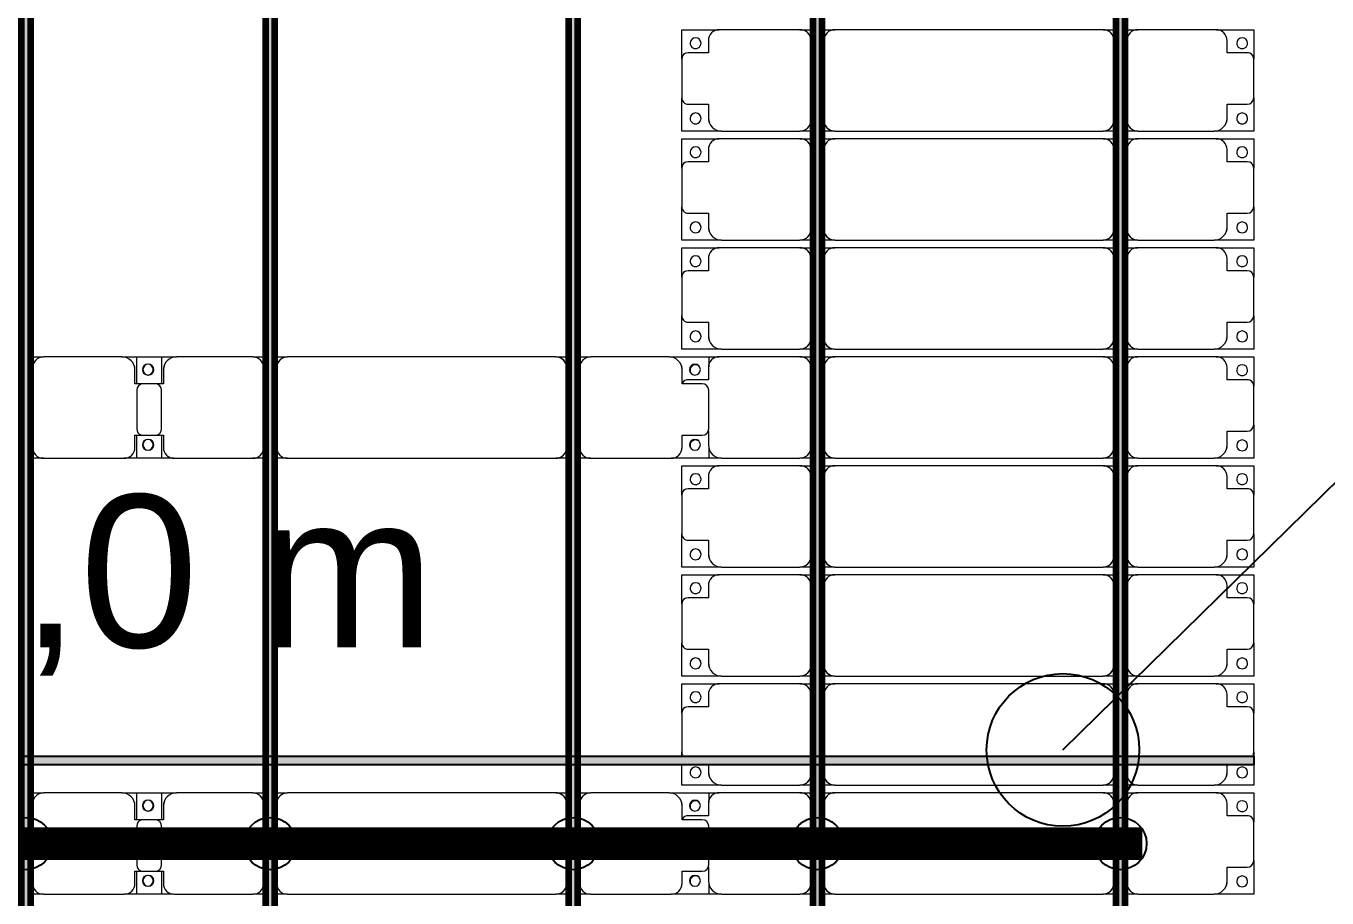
# Model space of a CAD drawing. Header units: millimetres. Extents: x 312848 to 517332, y -142134 to -35114.
# Drawn here: x 394305 to 400272, y -89578 to -85578 of the extents above; entities that cross this region are included whole.
import ezdxf

# ---------------------------------------------------------------- set-up
doc = ezdxf.new("R2010")
doc.units = ezdxf.units.MM
for name, color, linetype, lineweight in [('A-ANNO-DIMS', 211, 'Continuous', 9), ('A-ANNO-DIMS-500', 211, 'Continuous', 9), ('A-GENM', 13, 'Continuous', 9), ('S-BEAM', 12, 'Continuous', 9)]:
    doc.layers.add(name, color=color, linetype=linetype, lineweight=lineweight)
for name, color, linetype in [('GC-BICH NEO', 6, 'Continuous'), ('GC-DAY NEO', 5, 'Continuous'), ('GC-GHI CHU', 2, 'Continuous'), ('GC-HOP 40x60 GIA CUONG', 1, 'Continuous')]:
    doc.layers.add(name, color=color, linetype=linetype)
doc.styles.add('GC_VN', font='arial.ttf')
doc.styles.add('Trebuchet MS', font='trebuc.ttf', dxfattribs={"width": 0.8, "height": 1500})
doc.dimstyles.new('Arc_Length_-_3mm_Trebuchet_MS_3', dxfattribs={"dimscale": 304.8, "dimtxt": 1546.42636, "dimasz": 1.64042, "dimexe": 2.46063, "dimexo": 2.46063, "dimgap": 0.492126, "dimtad": 1, "dimdec": 0, "dimrnd": 10, "dimzin": 0, "dimdsep": 46, "dimtxsty": 'Trebuchet MS', "dimblk1": 'OBLIQUE', "dimblk2": 'OBLIQUE', "dimsah": 1, "dimcen": 0.09, "dimdle": 1.64042, "dimazin": 0, "dimtfac": 1, "dimtdec": 4, "dimtix": 1, "dimtmove": 0, "dimatfit": 3, "dimfxl": 1, "dimtvp": 1, "dimtfill": 1, "dimtolj": 1, "dimtzin": 0, "dimarcsym": 2})

# ---------------------------------------------------------------- blocks, each defined once
blk = doc.blocks.new('Dai phao do pin - DẢI PHAO ĐỠ PIN-V7-KHUNG KẾT CẤU BÈ PIN 3')
at = {"layer": 'A-GENM', "color": 7}
for p, q in [((65970, 241.6), (66029.7, 241.6)), ((66389.7, 241.6), (66029.7, 241.6)), ((66389.7, 241.6), (66572.2, 241.6)), ((66457.8, 241.6), (66640.3, 241.6)), ((66457.8, 118.2), (66457.8, 241.6)), ((66572.2, 241.6), (66572.2, 118.2)), ((66990.3, 241.6), (66640.3, 241.6)), ((66990.3, 241.6), (67050, 241.6)), ((67090, 241.6), (67149.7, 241.6)), ((68380.3, 241.6), (67149.7, 241.6)), ((68380.3, 241.6), (68440, 241.6)), ((68480, 241.6), (68539.7, 241.6)), ((68899.7, 241.6), (68539.7, 241.6)), ((68899.7, 241.6), (69082.2, 241.6)), ((69082.2, 241.6), (69082.2, 199.6)), ((65979.7, 191.6), (65979.7, -173.4)), ((66449.7, 118.2), (66449.7, 181.6)), ((66580.3, 181.6), (66580.3, 118.2)), ((67040.3, -173.4), (67040.3, 191.6)), ((67099.7, 191.6), (67099.7, -173.4)), ((68430.3, -173.4), (68430.3, 191.6)), ((68489.7, 191.6), (68489.7, -173.4)), ((68959.7, 118.2), (68959.7, 181.6)), ((66542.2, 118.2), (66449.7, 118.2)), ((66457.8, 88.2), (66457.8, -88.2)), ((66580.3, 118.2), (66487.8, 118.2)), ((66572.2, -88.2), (66572.2, 88.2)), ((69052.2, 118.2), (68959.7, 118.2)), ((69082.2, -88.2), (69082.2, 88.2)), ((66449.7, -173.4), (66449.7, -118.2)), ((66449.7, -118.2), (66542.2, -118.2)), ((66457.8, -223.4), (66457.8, -118.2)), ((66487.8, -118.2), (66580.3, -118.2)), ((66572.2, -118.2), (66572.2, -223.4)), ((66580.3, -118.2), (66580.3, -173.4)), ((68959.7, -173.4), (68959.7, -118.2)), ((68959.7, -118.2), (69052.2, -118.2)), ((69082.2, -169.7), (69082.2, -223.4)), ((66029.7, -223.4), (65970, -223.4)), ((66029.7, -223.4), (66399.7, -223.4)), ((66572.2, -223.4), (66399.7, -223.4)), ((66626.5, -223.4), (66457.8, -223.4)), ((66630.3, -223.4), (66990.3, -223.4)), ((67050, -223.4), (66990.3, -223.4)), ((67149.7, -223.4), (67090, -223.4)), ((67149.7, -223.4), (68380.3, -223.4)), ((68440, -223.4), (68380.3, -223.4)), ((68539.7, -223.4), (68480, -223.4)), ((68539.7, -223.4), (68909.7, -223.4)), ((69082.2, -223.4), (68909.7, -223.4))]:
    blk.add_line(p, q, dxfattribs=at)
for centre, radius, start, end in [((66029.7, 191.6), 50, 90, 180), ((66389.7, 181.6), 60, 0, 90), ((66640.3, 181.6), 60, 90, 180), ((66990.3, 191.6), 50, 0, 90), ((67149.7, 191.6), 50, 90, 180), ((67149.7, 191.6), 50, 105, 180), ((68380.3, 191.6), 50, 0, 90), ((68380.3, 191.6), 50, 15, 90), ((68539.7, 191.6), 50, 90, 180), ((68899.7, 181.6), 60, 360, 90), ((66029.7, 191.6), 50, 135, 180), ((66389.7, 181.6), 60, 0, 30), ((66508.6, 183.2), 25, 0, 180), ((66508.6, 183.2), 25, 180, 0), ((66511.4, 183.2), 25, 0, 180), ((66511.4, 183.2), 25, 180, 360), ((66640.3, 181.6), 60, 150, 180), ((66990.3, 191.6), 50, 0, 45), ((68539.7, 191.6), 50, 135, 180), ((68899.7, 181.6), 60, 360, 30), ((69018.6, 183.2), 25, 0, 180), ((69018.6, 183.2), 25, 180, 0), ((66487.8, 88.2), 30, 90, 180), ((66542.2, 88.2), 30, 0, 90), ((69052.2, 88.2), 30, 0, 90), ((66487.8, -88.2), 30, 180, 270), ((66542.2, -88.2), 30, 270, 0), ((69052.2, -88.2), 30, 270, 0), ((69052.2, -88.2), 30, 300, 330), ((66029.7, -173.4), 50, 180, 270), ((66029.7, -173.4), 50, 180, 225), ((66399.7, -173.4), 50, 270, 0), ((66399.7, -173.4), 50, 315, 0), ((66508.6, -161.8), 25, 0, 180), ((66508.6, -161.8), 25, 180, 360), ((66511.4, -161.8), 25, 0, 180), ((66511.4, -161.8), 25, 180, 0), ((66630.3, -173.4), 50, 180, 270), ((66630.3, -173.4), 50, 180, 225), ((66990.3, -173.4), 50, 270, 0), ((66990.3, -173.4), 50, 315, 0), ((67149.7, -173.4), 50, 180, 270), ((67149.7, -173.4), 50, 180, 270), ((68380.3, -173.4), 50, 270, 0), ((68380.3, -173.4), 50, 285, 0), ((68539.7, -173.4), 50, 180, 270), ((68539.7, -173.4), 50, 180, 225), ((68909.7, -173.4), 50, 270, 0), ((68909.7, -173.4), 50, 315, 0), ((69018.6, -161.8), 25, 0, 180), ((69018.6, -161.8), 25, 180, 0)]:
    blk.add_arc(centre, radius, start, end, dxfattribs=at)
blk = doc.blocks.new('Dai phao do pin - DẢI PHAO ĐỠ PIN-67477-KHUNG KẾT CẤU BÈ PIN 3')
at = {"layer": 'A-GENM', "color": 7}
for p, q in [((65970, 241.6), (66029.7, 241.6)), ((66389.7, 241.6), (66029.7, 241.6)), ((66389.7, 241.6), (66572.2, 241.6)), ((66457.8, 241.6), (66640.3, 241.6)), ((66457.8, 118.2), (66457.8, 241.6)), ((66572.2, 241.6), (66572.2, 118.2)), ((66990.3, 241.6), (66640.3, 241.6)), ((66990.3, 241.6), (67050, 241.6)), ((67090, 241.6), (67149.7, 241.6)), ((68380.3, 241.6), (67149.7, 241.6)), ((68380.3, 241.6), (68440, 241.6)), ((68480, 241.6), (68539.7, 241.6)), ((68899.7, 241.6), (68539.7, 241.6)), ((68899.7, 241.6), (69082.2, 241.6)), ((69082.2, 241.6), (69082.2, 196.5)), ((65979.7, 191.6), (65979.7, -173.4)), ((66449.7, 118.2), (66449.7, 181.6)), ((66580.3, 181.6), (66580.3, 118.2)), ((67040.3, -173.4), (67040.3, 191.6)), ((67099.7, 191.6), (67099.7, -173.4)), ((68430.3, -173.4), (68430.3, 191.6)), ((68489.7, 191.6), (68489.7, -173.4)), ((68959.7, 118.2), (68959.7, 181.6)), ((66542.2, 118.2), (66449.7, 118.2)), ((66457.8, 88.2), (66457.8, -88.2)), ((66580.3, 118.2), (66487.8, 118.2)), ((66572.2, -88.2), (66572.2, 88.2)), ((69052.2, 118.2), (68959.7, 118.2)), ((69082.2, -88.2), (69082.2, 88.2)), ((66449.7, -173.4), (66449.7, -118.2)), ((66449.7, -118.2), (66542.2, -118.2)), ((66457.8, -223.4), (66457.8, -118.2)), ((66487.8, -118.2), (66580.3, -118.2)), ((66572.2, -118.2), (66572.2, -223.4)), ((66580.3, -118.2), (66580.3, -173.4)), ((68959.7, -173.4), (68959.7, -118.2)), ((68959.7, -118.2), (69052.2, -118.2)), ((69082.2, -169.7), (69082.2, -223.4)), ((66029.7, -223.4), (65970, -223.4)), ((66029.7, -223.4), (66399.7, -223.4)), ((66572.2, -223.4), (66399.7, -223.4)), ((66626.5, -223.4), (66457.8, -223.4)), ((66630.3, -223.4), (66990.3, -223.4)), ((67050, -223.4), (66990.3, -223.4)), ((67149.7, -223.4), (67090, -223.4)), ((67149.7, -223.4), (68380.3, -223.4)), ((68440, -223.4), (68380.3, -223.4)), ((68539.7, -223.4), (68480, -223.4)), ((68539.7, -223.4), (68909.7, -223.4)), ((69082.2, -223.4), (68909.7, -223.4))]:
    blk.add_line(p, q, dxfattribs=at)
for centre, radius, start, end in [((66029.7, 191.6), 50, 90, 180), ((66389.7, 181.6), 60, 0, 90), ((66640.3, 181.6), 60, 90, 180), ((66990.3, 191.6), 50, 0, 90), ((67149.7, 191.6), 50, 90, 180), ((67149.7, 191.6), 50, 105, 180), ((68380.3, 191.6), 50, 0, 90), ((68380.3, 191.6), 50, 15, 90), ((68539.7, 191.6), 50, 90, 180), ((68899.7, 181.6), 60, 360, 90), ((66029.7, 191.6), 50, 135, 180), ((66389.7, 181.6), 60, 0, 30), ((66508.6, 183.2), 25, 0, 180), ((66508.6, 183.2), 25, 180, 0), ((66511.4, 183.2), 25, 0, 180), ((66511.4, 183.2), 25, 180, 360), ((66640.3, 181.6), 60, 150, 180), ((66990.3, 191.6), 50, 0, 45), ((68539.7, 191.6), 50, 135, 180), ((68899.7, 181.6), 60, 360, 30), ((69018.6, 183.2), 25, 0, 180), ((69018.6, 183.2), 25, 180, 0), ((66487.8, 88.2), 30, 90, 180), ((66542.2, 88.2), 30, 0, 90), ((69052.2, 88.2), 30, 0, 90), ((66487.8, -88.2), 30, 180, 270), ((66542.2, -88.2), 30, 270, 0), ((69052.2, -88.2), 30, 270, 0), ((69052.2, -88.2), 30, 300, 330), ((66029.7, -173.4), 50, 180, 270), ((66029.7, -173.4), 50, 180, 225), ((66399.7, -173.4), 50, 270, 0), ((66399.7, -173.4), 50, 315, 0), ((66508.6, -161.8), 25, 0, 180), ((66508.6, -161.8), 25, 180, 360), ((66511.4, -161.8), 25, 0, 180), ((66511.4, -161.8), 25, 180, 0), ((66630.3, -173.4), 50, 180, 270), ((66630.3, -173.4), 50, 180, 225), ((66990.3, -173.4), 50, 270, 0), ((66990.3, -173.4), 50, 315, 0), ((67149.7, -173.4), 50, 180, 270), ((67149.7, -173.4), 50, 180, 270), ((68380.3, -173.4), 50, 270, 0), ((68380.3, -173.4), 50, 285, 0), ((68539.7, -173.4), 50, 180, 270), ((68539.7, -173.4), 50, 180, 225), ((68909.7, -173.4), 50, 270, 0), ((68909.7, -173.4), 50, 315, 0), ((69018.6, -161.8), 25, 0, 180), ((69018.6, -161.8), 25, 180, 0)]:
    blk.add_arc(centre, radius, start, end, dxfattribs=at)
blk = doc.blocks.new('Dầm C52 - Hộp 40x60-69555-KHUNG KẾT CẤU BÈ PIN 3')
at = {"layer": 'S-BEAM', "lineweight": 25}
blk.add_hatch(color=4, dxfattribs=at).paths.add_polyline_path([(37512.3, -20), (37702.2, -20), (37702.2, 20), (-37702.2, 20), (-37702.2, -20), (37035.7, -20)])
at = {"layer": 'S-BEAM', "color": 4, "lineweight": 25}
for p, q in [((-37702.2, 20), (37702.2, 20)), ((37702.2, 20), (37702.2, -20)), ((37702.2, -20), (-37702.2, -20))]:
    blk.add_line(p, q, dxfattribs=at)
blk = doc.blocks.new('Dải phao đi lại kèm đỡ invester - DẢI PHAO ĐI LẠI-V20-KHUNG KẾT CẤU BÈ PIN 3')
at = {"layer": 'A-GENM', "color": 7}
for p, q in [((44118.2, 1189.7), (44118.2, 1282.2)), ((44169.7, 1312.2), (44176.8, 1312.2)), ((44223.4, 1312.2), (44223.4, 1139.7)), ((44258.4, 1312.2), (44351.2, 1312.2)), ((44258.4, 1129.7), (44258.4, 1312.2)), ((44391.2, 1312.2), (44411.8, 1312.2)), ((44588.2, 1312.2), (44411.8, 1312.2)), ((44588.2, 1312.2), (44723.4, 1312.2)), ((44618.2, 1189.7), (44618.2, 1282.2)), ((44723.4, 1312.2), (44723.4, 1139.7)), ((44758.4, 1312.2), (44911.8, 1312.2)), ((44758.4, 1129.7), (44758.4, 1312.2)), ((44881.8, 1282.2), (44881.8, 1189.7)), ((45088.2, 1312.2), (44911.8, 1312.2)), ((45088.2, 1312.2), (45223.4, 1312.2)), ((45118.2, 1189.7), (45118.2, 1282.2)), ((45223.4, 1312.2), (45223.4, 1139.7)), ((45258.4, 1312.2), (45411.8, 1312.2)), ((45258.4, 1129.7), (45258.4, 1312.2)), ((45381.8, 1282.2), (45381.8, 1189.7)), ((45588.2, 1312.2), (45411.8, 1312.2)), ((45588.2, 1312.2), (45723.4, 1312.2)), ((45618.2, 1189.7), (45618.2, 1282.2)), ((45723.4, 1312.2), (45723.4, 1139.7)), ((45794.6, 1312.2), (45803.5, 1312.2)), ((46118.2, 1189.7), (46118.2, 1282.2)), ((46169.7, 1312.2), (46176.8, 1312.2)), ((46223.4, 1312.2), (46223.4, 1139.7)), ((46258.4, 1312.2), (46411.8, 1312.2)), ((46258.4, 1129.7), (46258.4, 1312.2)), ((46381.8, 1282.2), (46381.8, 1189.7)), ((46588.2, 1312.2), (46411.8, 1312.2)), ((46588.2, 1312.2), (46723.4, 1312.2)), ((46618.2, 1189.7), (46618.2, 1282.2)), ((46723.4, 1312.2), (46723.4, 1139.7)), ((46758.4, 1312.2), (46911.8, 1312.2)), ((46758.4, 1129.7), (46758.4, 1312.2)), ((46881.8, 1282.2), (46881.8, 1189.7)), ((47088.2, 1312.2), (46911.8, 1312.2)), ((47088.2, 1312.2), (47223.4, 1312.2)), ((47118.2, 1189.7), (47118.2, 1282.2)), ((47223.4, 1312.2), (47223.4, 1139.7)), ((47258.4, 1312.2), (47411.8, 1312.2)), ((47258.4, 1129.7), (47258.4, 1312.2)), ((47381.8, 1282.2), (47381.8, 1189.7)), ((47588.2, 1312.2), (47411.8, 1312.2)), ((47588.2, 1312.2), (47723.4, 1312.2)), ((47618.2, 1189.7), (47618.2, 1282.2)), ((47723.4, 1312.2), (47723.4, 1139.7)), ((43758.4, 1129.7), (43758.4, 1188.8)), ((43881.8, 1189.7), (43818.4, 1189.7)), ((44173.4, 1189.7), (44118.2, 1189.7)), ((44223.4, 769.7), (44223.4, 1139.7)), ((44351.2, 1189.7), (44318.4, 1189.7)), ((44673.4, 1189.7), (44618.2, 1189.7)), ((44723.4, 769.7), (44723.4, 1139.7)), ((44881.8, 1189.7), (44818.4, 1189.7)), ((45173.4, 1189.7), (45118.2, 1189.7)), ((45223.4, 769.7), (45223.4, 1139.7)), ((45381.8, 1189.7), (45318.4, 1189.7)), ((45673.4, 1189.7), (45618.2, 1189.7)), ((45723.4, 769.7), (45723.4, 1139.7)), ((45758.4, 1129.7), (45758.4, 1188.8)), ((45881.8, 1189.7), (45818.4, 1189.7)), ((46173.4, 1189.7), (46118.2, 1189.7)), ((46223.4, 769.7), (46223.4, 1139.7)), ((46381.8, 1189.7), (46318.4, 1189.7)), ((46673.4, 1189.7), (46618.2, 1189.7)), ((46723.4, 769.7), (46723.4, 1139.7)), ((46881.8, 1189.7), (46818.4, 1189.7)), ((47173.4, 1189.7), (47118.2, 1189.7)), ((47223.4, 769.7), (47223.4, 1139.7)), ((47381.8, 1189.7), (47318.4, 1189.7)), ((47673.4, 1189.7), (47618.2, 1189.7)), ((47723.4, 769.7), (47723.4, 1139.7)), ((43758.4, 1129.7), (43758.4, 769.7)), ((44258.4, 1129.7), (44258.4, 769.7)), ((44758.4, 1129.7), (44758.4, 769.7)), ((45258.4, 1129.7), (45258.4, 769.7)), ((45758.4, 1129.7), (45758.4, 769.7)), ((46258.4, 1129.7), (46258.4, 769.7)), ((46758.4, 1129.7), (46758.4, 769.7)), ((47258.4, 1129.7), (47258.4, 769.7)), ((43758.4, 710), (43758.4, 769.7)), ((43808.4, 719.7), (44173.4, 719.7)), ((44223.4, 769.7), (44223.4, 710)), ((44258.4, 710), (44258.4, 769.7)), ((44308.4, 719.7), (44351.2, 719.7)), ((44391.2, 719.7), (44673.4, 719.7)), ((44723.4, 769.7), (44723.4, 710)), ((44758.4, 710), (44758.4, 769.7)), ((44808.4, 719.7), (45173.4, 719.7)), ((45223.4, 769.7), (45223.4, 710)), ((45258.4, 710), (45258.4, 769.7)), ((45308.4, 719.7), (45673.4, 719.7)), ((45723.4, 769.7), (45723.4, 710)), ((45758.4, 710), (45758.4, 769.7)), ((45808.4, 719.7), (46173.4, 719.7)), ((46223.4, 769.7), (46223.4, 710)), ((46258.4, 710), (46258.4, 769.7)), ((46308.4, 719.7), (46673.4, 719.7)), ((46723.4, 769.7), (46723.4, 710)), ((46758.4, 710), (46758.4, 769.7)), ((46808.4, 719.7), (47173.4, 719.7)), ((47223.4, 769.7), (47223.4, 710)), ((47258.4, 710), (47258.4, 769.7)), ((47308.4, 719.7), (47673.4, 719.7)), ((47723.4, 769.7), (47723.4, 710)), ((43758.4, 610.3), (43758.4, 670)), ((44173.4, 660.3), (43808.4, 660.3)), ((44223.4, 670), (44223.4, 610.3)), ((44258.4, 610.3), (44258.4, 670)), ((44351.2, 660.3), (44308.4, 660.3)), ((44673.4, 660.3), (44391.2, 660.3)), ((44723.4, 670), (44723.4, 610.3)), ((44758.4, 610.3), (44758.4, 670)), ((45173.4, 660.3), (44808.4, 660.3)), ((45223.4, 670), (45223.4, 610.3)), ((45258.4, 610.3), (45258.4, 670)), ((45673.4, 660.3), (45308.4, 660.3)), ((45723.4, 670), (45723.4, 610.3)), ((45758.4, 610.3), (45758.4, 670)), ((46173.4, 660.3), (45808.4, 660.3)), ((46223.4, 670), (46223.4, 610.3)), ((46258.4, 610.3), (46258.4, 670)), ((46673.4, 660.3), (46308.4, 660.3)), ((46723.4, 670), (46723.4, 610.3)), ((46758.4, 610.3), (46758.4, 670)), ((47173.4, 660.3), (46808.4, 660.3)), ((47223.4, 670), (47223.4, 610.3)), ((47258.4, 610.3), (47258.4, 670)), ((47673.4, 660.3), (47308.4, 660.3)), ((47723.4, 670), (47723.4, 610.3)), ((43758.4, 610.3), (43758.4, -620.3)), ((44223.4, -620.3), (44223.4, 610.3)), ((44258.4, 610.3), (44258.4, -620.3)), ((44723.4, -620.3), (44723.4, 610.3)), ((44758.4, 610.3), (44758.4, -620.3)), ((45223.4, -620.3), (45223.4, 610.3)), ((45258.4, 610.3), (45258.4, -620.3)), ((45723.4, -620.3), (45723.4, 610.3)), ((45758.4, 610.3), (45758.4, -620.3)), ((46223.4, -620.3), (46223.4, 610.3)), ((46258.4, 610.3), (46258.4, -620.3)), ((46723.4, -620.3), (46723.4, 610.3)), ((46758.4, 610.3), (46758.4, -620.3)), ((47223.4, -620.3), (47223.4, 610.3)), ((47258.4, 610.3), (47258.4, -620.3)), ((47723.4, -620.3), (47723.4, 610.3)), ((43758.4, -680), (43758.4, -620.3)), ((44223.4, -620.3), (44223.4, -680)), ((44258.4, -680), (44258.4, -620.3)), ((44723.4, -620.3), (44723.4, -680)), ((44758.4, -680), (44758.4, -620.3)), ((45223.4, -620.3), (45223.4, -680)), ((45258.4, -680), (45258.4, -620.3)), ((45723.4, -620.3), (45723.4, -680)), ((45758.4, -680), (45758.4, -620.3)), ((46223.4, -620.3), (46223.4, -680)), ((46258.4, -680), (46258.4, -620.3)), ((46723.4, -620.3), (46723.4, -680)), ((46758.4, -680), (46758.4, -620.3)), ((47223.4, -620.3), (47223.4, -680)), ((47258.4, -680), (47258.4, -620.3)), ((47723.4, -620.3), (47723.4, -680)), ((43808.4, -670.3), (44173.4, -670.3)), ((44308.4, -670.3), (44351.2, -670.3)), ((44391.2, -670.3), (44673.4, -670.3)), ((44808.4, -670.3), (45173.4, -670.3)), ((45308.4, -670.3), (45673.4, -670.3)), ((45808.4, -670.3), (46173.4, -670.3)), ((46308.4, -670.3), (46673.4, -670.3)), ((46808.4, -670.3), (47173.4, -670.3)), ((47308.4, -670.3), (47673.4, -670.3)), ((43758.4, -779.7), (43758.4, -720)), ((44173.4, -729.7), (43808.4, -729.7)), ((44223.4, -720), (44223.4, -779.7)), ((44258.4, -779.7), (44258.4, -720)), ((44351.2, -729.7), (44308.4, -729.7)), ((44673.4, -729.7), (44391.2, -729.7)), ((44723.4, -720), (44723.4, -779.7)), ((44758.4, -779.7), (44758.4, -720)), ((45173.4, -729.7), (44808.4, -729.7)), ((45223.4, -720), (45223.4, -779.7)), ((45258.4, -779.7), (45258.4, -720)), ((45673.4, -729.7), (45308.4, -729.7)), ((45723.4, -720), (45723.4, -779.7)), ((45758.4, -779.7), (45758.4, -720)), ((46173.4, -729.7), (45808.4, -729.7)), ((46223.4, -720), (46223.4, -779.7)), ((46258.4, -779.7), (46258.4, -720)), ((46673.4, -729.7), (46308.4, -729.7)), ((46723.4, -720), (46723.4, -779.7)), ((46758.4, -779.7), (46758.4, -720)), ((47173.4, -729.7), (46808.4, -729.7)), ((47223.4, -720), (47223.4, -779.7)), ((47258.4, -779.7), (47258.4, -720)), ((47673.4, -729.7), (47308.4, -729.7)), ((47723.4, -720), (47723.4, -779.7)), ((43758.4, -779.7), (43758.4, -1129.7)), ((44223.4, -1139.7), (44223.4, -779.7)), ((44258.4, -779.7), (44258.4, -1129.7)), ((44723.4, -1139.7), (44723.4, -779.7)), ((44758.4, -779.7), (44758.4, -1129.7)), ((45223.4, -1139.7), (45223.4, -779.7)), ((45258.4, -779.7), (45258.4, -1129.7)), ((45723.4, -1139.7), (45723.4, -779.7)), ((45758.4, -779.7), (45758.4, -1129.7)), ((46223.4, -1139.7), (46223.4, -779.7)), ((46258.4, -779.7), (46258.4, -1129.7)), ((46723.4, -1139.7), (46723.4, -779.7)), ((46758.4, -779.7), (46758.4, -1129.7)), ((47223.4, -1139.7), (47223.4, -779.7)), ((47258.4, -779.7), (47258.4, -1129.7)), ((47723.4, -1139.7), (47723.4, -779.7)), ((43758.4, -1312.2), (43758.4, -1129.7)), ((44258.4, -1312.2), (44258.4, -1129.7)), ((44758.4, -1312.2), (44758.4, -1129.7)), ((45258.4, -1312.2), (45258.4, -1129.7)), ((45758.4, -1312.2), (45758.4, -1129.7)), ((46258.4, -1312.2), (46258.4, -1129.7)), ((46758.4, -1312.2), (46758.4, -1129.7)), ((47258.4, -1312.2), (47258.4, -1129.7)), ((43818.4, -1189.7), (43881.8, -1189.7)), ((43881.8, -1189.7), (43881.8, -1282.2)), ((44118.2, -1282.2), (44118.2, -1189.7)), ((44118.2, -1189.7), (44173.4, -1189.7)), ((44223.4, -1139.7), (44223.4, -1312.2)), ((44318.4, -1189.7), (44351.2, -1189.7)), ((44618.2, -1282.2), (44618.2, -1189.7)), ((44618.2, -1189.7), (44673.4, -1189.7)), ((44723.4, -1139.7), (44723.4, -1312.2)), ((44818.4, -1189.7), (44881.8, -1189.7)), ((44881.8, -1189.7), (44881.8, -1282.2)), ((45118.2, -1282.2), (45118.2, -1189.7)), ((45118.2, -1189.7), (45173.4, -1189.7)), ((45223.4, -1139.7), (45223.4, -1312.2)), ((45318.4, -1189.7), (45381.8, -1189.7)), ((45381.8, -1189.7), (45381.8, -1282.2)), ((45618.2, -1282.2), (45618.2, -1189.7)), ((45618.2, -1189.7), (45673.4, -1189.7)), ((45723.4, -1139.7), (45723.4, -1312.2)), ((45818.4, -1189.7), (45881.8, -1189.7)), ((45881.8, -1189.7), (45881.8, -1282.2)), ((46118.2, -1282.2), (46118.2, -1189.7)), ((46118.2, -1189.7), (46173.4, -1189.7)), ((46223.4, -1139.7), (46223.4, -1312.2)), ((46318.4, -1189.7), (46381.8, -1189.7)), ((46381.8, -1189.7), (46381.8, -1282.2)), ((46618.2, -1282.2), (46618.2, -1189.7)), ((46618.2, -1189.7), (46673.4, -1189.7)), ((46723.4, -1139.7), (46723.4, -1312.2)), ((46818.4, -1189.7), (46881.8, -1189.7)), ((46881.8, -1189.7), (46881.8, -1282.2)), ((47118.2, -1282.2), (47118.2, -1189.7)), ((47118.2, -1189.7), (47173.4, -1189.7)), ((47223.4, -1139.7), (47223.4, -1312.2)), ((47318.4, -1189.7), (47381.8, -1189.7)), ((47381.8, -1189.7), (47381.8, -1282.2)), ((47618.2, -1282.2), (47618.2, -1189.7)), ((47618.2, -1189.7), (47673.4, -1189.7)), ((47723.4, -1139.7), (47723.4, -1312.2)), ((43911.8, -1312.2), (43758.4, -1312.2)), ((43911.8, -1312.2), (44088.2, -1312.2)), ((44223.4, -1312.2), (44088.2, -1312.2)), ((44351.2, -1312.2), (44258.4, -1312.2)), ((44411.8, -1312.2), (44391.2, -1312.2)), ((44411.8, -1312.2), (44588.2, -1312.2)), ((44723.4, -1312.2), (44588.2, -1312.2)), ((44911.8, -1312.2), (44758.4, -1312.2)), ((44911.8, -1312.2), (45088.2, -1312.2)), ((45223.4, -1312.2), (45088.2, -1312.2)), ((45411.8, -1312.2), (45258.4, -1312.2)), ((45411.8, -1312.2), (45588.2, -1312.2)), ((45723.4, -1312.2), (45588.2, -1312.2)), ((45911.8, -1312.2), (45758.4, -1312.2)), ((45911.8, -1312.2), (46088.2, -1312.2)), ((46223.4, -1312.2), (46088.2, -1312.2)), ((46411.8, -1312.2), (46258.4, -1312.2)), ((46411.8, -1312.2), (46588.2, -1312.2)), ((46723.4, -1312.2), (46588.2, -1312.2)), ((46911.8, -1312.2), (46758.4, -1312.2)), ((46911.8, -1312.2), (47088.2, -1312.2)), ((47223.4, -1312.2), (47088.2, -1312.2)), ((47411.8, -1312.2), (47258.4, -1312.2)), ((47411.8, -1312.2), (47588.2, -1312.2)), ((47723.4, -1312.2), (47588.2, -1312.2))]:
    blk.add_line(p, q, dxfattribs=at)
for centre, radius, start, end in [((43816.8, 1248.6), 25, 90, 120), ((43816.8, 1248.6), 25, 330, 90), ((44088.2, 1282.2), 30, 0, 60), ((44161.8, 1248.6), 25, 90, 120), ((44161.8, 1248.6), 25, 330, 90), ((44316.8, 1248.6), 25, 90, 270), ((44316.8, 1248.6), 25, 270, 90), ((44411.8, 1282.2), 30, 90, 120), ((44411.8, 1282.2), 30, 90, 120), ((44588.2, 1282.2), 30, 0, 90), ((44588.2, 1282.2), 30, 30, 90), ((44661.8, 1248.6), 25, 90, 270), ((44661.8, 1248.6), 25, 270, 90), ((44816.8, 1248.6), 25, 90, 270), ((44816.8, 1248.6), 25, 270, 90), ((44911.8, 1282.2), 30, 90, 180), ((44911.8, 1282.2), 30, 90, 150), ((45088.2, 1282.2), 30, 0, 90), ((45088.2, 1282.2), 30, 30, 90), ((45161.8, 1248.6), 25, 90, 270), ((45161.8, 1248.6), 25, 270, 90), ((45316.8, 1248.6), 25, 90, 270), ((45316.8, 1248.6), 25, 270, 90), ((45411.8, 1282.2), 30, 90, 180), ((45411.8, 1282.2), 30, 90, 150), ((45588.2, 1282.2), 30, 360, 90), ((45588.2, 1282.2), 30, 30, 90), ((45661.8, 1248.6), 25, 90, 270), ((45661.8, 1248.6), 25, 270, 90), ((45816.8, 1248.6), 25, 90, 120), ((45816.8, 1248.6), 25, 330, 90), ((46088.2, 1282.2), 30, 360, 60), ((46161.8, 1248.6), 25, 90, 120), ((46161.8, 1248.6), 25, 330, 90), ((46316.8, 1248.6), 25, 90, 270), ((46316.8, 1248.6), 25, 270, 90), ((46411.8, 1282.2), 30, 90, 180), ((46411.8, 1282.2), 30, 90, 150), ((46588.2, 1282.2), 30, 360, 90), ((46588.2, 1282.2), 30, 30, 90), ((46661.8, 1248.6), 25, 90, 270), ((46661.8, 1248.6), 25, 270, 90), ((46816.8, 1248.6), 25, 90, 270), ((46816.8, 1248.6), 25, 270, 90), ((46911.8, 1282.2), 30, 90, 180), ((46911.8, 1282.2), 30, 90, 150), ((47088.2, 1282.2), 30, 0, 90), ((47088.2, 1282.2), 30, 30, 90), ((47161.8, 1248.6), 25, 90, 270), ((47161.8, 1248.6), 25, 270, 90), ((47316.8, 1248.6), 25, 90, 270), ((47316.8, 1248.6), 25, 270, 90), ((47411.8, 1282.2), 30, 90, 180), ((47411.8, 1282.2), 30, 90, 150), ((47588.2, 1282.2), 30, 0, 90), ((47588.2, 1282.2), 30, 30, 90), ((47661.8, 1248.6), 25, 90, 270), ((47661.8, 1248.6), 25, 270, 90), ((44661.8, 1248.6), 25, 180, 195), ((45161.8, 1248.6), 25, 180, 195), ((45661.8, 1248.6), 25, 180, 195), ((46661.8, 1248.6), 25, 180, 195), ((47161.8, 1248.6), 25, 180, 195), ((47661.8, 1248.6), 25, 180, 195), ((43818.4, 1129.7), 60, 90, 180), ((43818.4, 1129.7), 60, 105, 120), ((44173.4, 1139.7), 50, 360, 90), ((44173.4, 1139.7), 50, 45, 75), ((44318.4, 1129.7), 60, 90, 180), ((44318.4, 1129.7), 60, 90, 120), ((44673.4, 1139.7), 50, 360, 90), ((44673.4, 1139.7), 50, 45, 90), ((44818.4, 1129.7), 60, 90, 180), ((44818.4, 1129.7), 60, 90, 120), ((45173.4, 1139.7), 50, 360, 90), ((45173.4, 1139.7), 50, 45, 90), ((45318.4, 1129.7), 60, 90, 180), ((45318.4, 1129.7), 60, 90, 120), ((45673.4, 1139.7), 50, 360, 90), ((45673.4, 1139.7), 50, 45, 90), ((45818.4, 1129.7), 60, 90, 180), ((45818.4, 1129.7), 60, 105, 120), ((46173.4, 1139.7), 50, 360, 90), ((46173.4, 1139.7), 50, 45, 75), ((46318.4, 1129.7), 60, 90, 180), ((46318.4, 1129.7), 60, 90, 120), ((46673.4, 1139.7), 50, 360, 90), ((46673.4, 1139.7), 50, 45, 90), ((46818.4, 1129.7), 60, 90, 180), ((46818.4, 1129.7), 60, 90, 120), ((47173.4, 1139.7), 50, 0, 90), ((47173.4, 1139.7), 50, 45, 90), ((47318.4, 1129.7), 60, 90, 180), ((47318.4, 1129.7), 60, 90, 120), ((47673.4, 1139.7), 50, 0, 90), ((47673.4, 1139.7), 50, 45, 90), ((43808.4, 769.7), 50, 180, 270), ((43808.4, 769.7), 50, 225, 270), ((44173.4, 769.7), 50, 270, 0), ((44173.4, 769.7), 50, 270, 315), ((44308.4, 769.7), 50, 180, 270), ((44308.4, 769.7), 50, 225, 270), ((44673.4, 769.7), 50, 270, 0), ((44673.4, 769.7), 50, 270, 315), ((44808.4, 769.7), 50, 180, 270), ((44808.4, 769.7), 50, 225, 270), ((45173.4, 769.7), 50, 270, 360), ((45173.4, 769.7), 50, 270, 315), ((45308.4, 769.7), 50, 180, 270), ((45308.4, 769.7), 50, 225, 270), ((45673.4, 769.7), 50, 270, 0), ((45673.4, 769.7), 50, 270, 315), ((45808.4, 769.7), 50, 180, 270), ((45808.4, 769.7), 50, 225, 270), ((46173.4, 769.7), 50, 270, 0), ((46173.4, 769.7), 50, 270, 315), ((46308.4, 769.7), 50, 180, 270), ((46308.4, 769.7), 50, 225, 270), ((46673.4, 769.7), 50, 270, 360), ((46673.4, 769.7), 50, 270, 315), ((46808.4, 769.7), 50, 180, 270), ((46808.4, 769.7), 50, 225, 270), ((47173.4, 769.7), 50, 270, 360), ((47173.4, 769.7), 50, 270, 315), ((47308.4, 769.7), 50, 180, 270), ((47308.4, 769.7), 50, 225, 270), ((47673.4, 769.7), 50, 270, 360), ((47673.4, 769.7), 50, 270, 315), ((43808.4, 610.3), 50, 90, 180), ((43808.4, 610.3), 50, 105, 180), ((44173.4, 610.3), 50, 360, 90), ((44173.4, 610.3), 50, 15, 90), ((44308.4, 610.3), 50, 90, 180), ((44308.4, 610.3), 50, 105, 180), ((44673.4, 610.3), 50, 360, 90), ((44673.4, 610.3), 50, 15, 90), ((44808.4, 610.3), 50, 90, 180), ((44808.4, 610.3), 50, 105, 180), ((45173.4, 610.3), 50, 0, 90), ((45173.4, 610.3), 50, 15, 90), ((45308.4, 610.3), 50, 90, 180), ((45308.4, 610.3), 50, 105, 180), ((45673.4, 610.3), 50, 360, 90), ((45673.4, 610.3), 50, 45, 90), ((45808.4, 610.3), 50, 90, 180), ((45808.4, 610.3), 50, 105, 180), ((46173.4, 610.3), 50, 360, 90), ((46173.4, 610.3), 50, 15, 90), ((46308.4, 610.3), 50, 90, 180), ((46308.4, 610.3), 50, 105, 180), ((46673.4, 610.3), 50, 360, 90), ((46673.4, 610.3), 50, 15, 90), ((46808.4, 610.3), 50, 90, 180), ((46808.4, 610.3), 50, 105, 180), ((47173.4, 610.3), 50, 360, 90), ((47173.4, 610.3), 50, 15, 90), ((47308.4, 610.3), 50, 90, 180), ((47308.4, 610.3), 50, 105, 180), ((47673.4, 610.3), 50, 0, 90), ((47673.4, 610.3), 50, 15, 90), ((45673.4, 610.3), 50, 15, 30), ((43808.4, -620.3), 50, 180, 270), ((43808.4, -620.3), 50, 195, 270), ((44173.4, -620.3), 50, 270, 0), ((44173.4, -620.3), 50, 270, 0), ((44308.4, -620.3), 50, 180, 270), ((44308.4, -620.3), 50, 195, 270), ((44673.4, -620.3), 50, 270, 0), ((44673.4, -620.3), 50, 270, 0), ((44808.4, -620.3), 50, 180, 270), ((44808.4, -620.3), 50, 195, 270), ((45173.4, -620.3), 50, 270, 0), ((45173.4, -620.3), 50, 270, 0), ((45308.4, -620.3), 50, 180, 270), ((45308.4, -620.3), 50, 195, 270), ((45673.4, -620.3), 50, 270, 360), ((45673.4, -620.3), 50, 270, 315), ((45673.4, -620.3), 50, 321.72616, 0), ((45808.4, -620.3), 50, 180, 270), ((45808.4, -620.3), 50, 195, 270), ((46173.4, -620.3), 50, 270, 360), ((46173.4, -620.3), 50, 270, 360), ((46308.4, -620.3), 50, 180, 270), ((46308.4, -620.3), 50, 195, 270), ((46673.4, -620.3), 50, 270, 360), ((46673.4, -620.3), 50, 270, 360), ((46808.4, -620.3), 50, 180, 270), ((46808.4, -620.3), 50, 195, 270), ((47173.4, -620.3), 50, 270, 360), ((47173.4, -620.3), 50, 270, 360), ((47308.4, -620.3), 50, 180, 270), ((47308.4, -620.3), 50, 195, 270), ((47673.4, -620.3), 50, 270, 360), ((47673.4, -620.3), 50, 270, 360), ((43808.4, -779.7), 50, 90, 180), ((43808.4, -779.7), 50, 90, 135), ((44173.4, -779.7), 50, 360, 90), ((44173.4, -779.7), 50, 45, 90), ((44308.4, -779.7), 50, 90, 180), ((44308.4, -779.7), 50, 90, 135), ((44673.4, -779.7), 50, 360, 90), ((44673.4, -779.7), 50, 45, 90), ((44808.4, -779.7), 50, 90, 180), ((44808.4, -779.7), 50, 90, 135), ((45173.4, -779.7), 50, 360, 90), ((45173.4, -779.7), 50, 45, 90), ((45308.4, -779.7), 50, 90, 180), ((45308.4, -779.7), 50, 90, 135), ((45673.4, -779.7), 50, 0, 90), ((45673.4, -779.7), 50, 45, 90), ((45808.4, -779.7), 50, 90, 180), ((45808.4, -779.7), 50, 90, 135), ((46173.4, -779.7), 50, 360, 90), ((46173.4, -779.7), 50, 45, 90), ((46308.4, -779.7), 50, 90, 180), ((46308.4, -779.7), 50, 90, 135), ((46673.4, -779.7), 50, 360, 90), ((46673.4, -779.7), 50, 45, 90), ((46808.4, -779.7), 50, 90, 180), ((46808.4, -779.7), 50, 90, 135), ((47173.4, -779.7), 50, 360, 90), ((47173.4, -779.7), 50, 45, 90), ((47308.4, -779.7), 50, 90, 180), ((47308.4, -779.7), 50, 90, 135), ((47673.4, -779.7), 50, 0, 90), ((47673.4, -779.7), 50, 45, 90), ((43818.4, -1129.7), 60, 180, 270), ((44318.4, -1129.7), 60, 180, 270), ((44818.4, -1129.7), 60, 180, 270), ((45318.4, -1129.7), 60, 180, 270), ((45818.4, -1129.7), 60, 180, 270), ((46318.4, -1129.7), 60, 180, 270), ((46818.4, -1129.7), 60, 180, 270), ((47318.4, -1129.7), 60, 180, 270), ((43818.4, -1129.7), 60, 240, 270), ((44173.4, -1139.7), 50, 270, 0), ((44173.4, -1139.7), 50, 270, 315), ((44318.4, -1129.7), 60, 240, 270), ((44673.4, -1139.7), 50, 270, 360), ((44673.4, -1139.7), 50, 270, 315), ((44818.4, -1129.7), 60, 240, 270), ((45173.4, -1139.7), 50, 270, 360), ((45173.4, -1139.7), 50, 270, 315), ((45318.4, -1129.7), 60, 240, 270), ((45673.4, -1139.7), 50, 270, 0), ((45673.4, -1139.7), 50, 270, 315), ((45818.4, -1129.7), 60, 240, 270), ((46173.4, -1139.7), 50, 270, 360), ((46173.4, -1139.7), 50, 270, 315), ((46318.4, -1129.7), 60, 240, 270), ((46673.4, -1139.7), 50, 270, 360), ((46673.4, -1139.7), 50, 270, 315), ((46818.4, -1129.7), 60, 240, 270), ((47173.4, -1139.7), 50, 270, 360), ((47173.4, -1139.7), 50, 270, 315), ((47318.4, -1129.7), 60, 240, 270), ((47673.4, -1139.7), 50, 270, 0), ((47673.4, -1139.7), 50, 270, 315), ((43816.8, -1258.6), 25, 90, 270), ((43816.8, -1258.6), 25, 270, 90), ((44161.8, -1258.6), 25, 90, 270), ((44161.8, -1258.6), 25, 165, 180), ((44161.8, -1258.6), 25, 270, 90), ((44316.8, -1258.6), 25, 90, 270), ((44316.8, -1258.6), 25, 270, 90), ((44661.8, -1258.6), 25, 90, 270), ((44661.8, -1258.6), 25, 165, 180), ((44661.8, -1258.6), 25, 270, 90), ((44816.8, -1258.6), 25, 90, 270), ((44816.8, -1258.6), 25, 270, 90), ((45161.8, -1258.6), 25, 90, 270), ((45161.8, -1258.6), 25, 165, 180), ((45161.8, -1258.6), 25, 270, 90), ((45316.8, -1258.6), 25, 90, 270), ((45316.8, -1258.6), 25, 270, 90), ((45661.8, -1258.6), 25, 90, 270), ((45661.8, -1258.6), 25, 165, 180), ((45661.8, -1258.6), 25, 270, 90), ((45816.8, -1258.6), 25, 90, 270), ((45816.8, -1258.6), 25, 270, 90), ((46161.8, -1258.6), 25, 90, 270), ((46161.8, -1258.6), 25, 165, 180), ((46161.8, -1258.6), 25, 270, 90), ((46316.8, -1258.6), 25, 90, 270), ((46316.8, -1258.6), 25, 270, 90), ((46661.8, -1258.6), 25, 90, 270), ((46661.8, -1258.6), 25, 165, 180), ((46661.8, -1258.6), 25, 270, 90), ((46816.8, -1258.6), 25, 90, 270), ((46816.8, -1258.6), 25, 270, 90), ((47161.8, -1258.6), 25, 90, 270), ((47161.8, -1258.6), 25, 165, 180), ((47161.8, -1258.6), 25, 270, 90), ((47316.8, -1258.6), 25, 90, 270), ((47316.8, -1258.6), 25, 270, 90), ((47661.8, -1258.6), 25, 90, 270), ((47661.8, -1258.6), 25, 165, 180), ((47661.8, -1258.6), 25, 270, 90), ((43911.8, -1282.2), 30, 180, 270), ((43911.8, -1282.2), 30, 210, 270), ((44088.2, -1282.2), 30, 270, 0), ((44088.2, -1282.2), 30, 270, 330), ((44411.8, -1282.2), 30, 240, 270), ((44411.8, -1282.2), 30, 240, 270), ((44588.2, -1282.2), 30, 270, 360), ((44588.2, -1282.2), 30, 270, 330), ((44911.8, -1282.2), 30, 180, 270), ((44911.8, -1282.2), 30, 210, 270), ((45088.2, -1282.2), 30, 270, 360), ((45088.2, -1282.2), 30, 270, 330), ((45411.8, -1282.2), 30, 180, 270), ((45411.8, -1282.2), 30, 210, 270), ((45588.2, -1282.2), 30, 270, 0), ((45588.2, -1282.2), 30, 270, 330), ((45911.8, -1282.2), 30, 180, 270), ((45911.8, -1282.2), 30, 210, 270), ((46088.2, -1282.2), 30, 270, 0), ((46088.2, -1282.2), 30, 270, 330), ((46411.8, -1282.2), 30, 180, 270), ((46411.8, -1282.2), 30, 210, 270), ((46588.2, -1282.2), 30, 270, 360), ((46588.2, -1282.2), 30, 270, 330), ((46911.8, -1282.2), 30, 180, 270), ((46911.8, -1282.2), 30, 210, 270), ((47088.2, -1282.2), 30, 270, 360), ((47088.2, -1282.2), 30, 270, 330), ((47411.8, -1282.2), 30, 180, 270), ((47411.8, -1282.2), 30, 210, 270), ((47588.2, -1282.2), 30, 270, 0), ((47588.2, -1282.2), 30, 270, 330)]:
    blk.add_arc(centre, radius, start, end, dxfattribs=at)
blk = doc.blocks.new('Dầm C52 - Dầm C52-66353-KHUNG KẾT CẤU BÈ PIN 3')
at = {"layer": 'S-BEAM', "lineweight": 140}
blk.add_hatch(color=1, dxfattribs=at).paths.add_polyline_path([(-45616.3, 20), (-45616.3, -20), (45616.3, -20), (45616.3, 20), (-45569, 20)])
at = {"layer": 'S-BEAM', "color": 1, "lineweight": 140}
for p, q in [((-45616.3, 20), (45616.3, 20)), ((45616.3, -20), (-45616.3, -20))]:
    blk.add_line(p, q, dxfattribs=at)
blk = doc.blocks.new('Dầm C52 - Dầm C52-V13-KHUNG KẾT CẤU BÈ PIN 3')
at = {"layer": 'S-BEAM', "lineweight": 140}
blk.add_hatch(color=1, dxfattribs=at).paths.add_polyline_path([(-45616.3, 20), (-45616.3, -20), (45616.3, -20), (45616.3, 20), (-45569, 20)])
at = {"layer": 'S-BEAM', "color": 1, "lineweight": 140}
for p, q in [((-45616.3, 20), (45616.3, 20)), ((45616.3, -20), (-45616.3, -20))]:
    blk.add_line(p, q, dxfattribs=at)
blk = doc.blocks.new('be pin 3_rvt-1-KHUNG KẾT CẤU BÈ PIN 3')
at = {"layer": 'A-GENM', "color": 4, "lineweight": 25, "rotation": 90.00000000000026}
blk.add_blockref('Dải phao đi lại kèm đỡ invester - DẢI PHAO ĐI LẠI-V20-KHUNG KẾT CẤU BÈ PIN 3', (398624.7, -133318.6), dxfattribs=at)
at = {"layer": 'A-GENM', "color": 4, "lineweight": 25}
for name, p in [('Dai phao do pin - DẢI PHAO ĐỠ PIN-67477-KHUNG KẾT CẤU BÈ PIN 3', (328354.7, -87337.3)), ('Dai phao do pin - DẢI PHAO ĐỠ PIN-V7-KHUNG KẾT CẤU BÈ PIN 3', (328354.7, -89337.3))]:
    blk.add_blockref(name, p, dxfattribs=at)
at = {"layer": 'S-BEAM', "color": 4, "lineweight": 25, "rotation": 89.99999999999962}
for name, p in [('Dầm C52 - Dầm C52-V13-KHUNG KẾT CẤU BÈ PIN 3', (394304.7, -88363.7)), ('Dầm C52 - Dầm C52-V13-KHUNG KẾT CẤU BÈ PIN 3', (395424.7, -88363.7)), ('Dầm C52 - Dầm C52-V13-KHUNG KẾT CẤU BÈ PIN 3', (396814.7, -88363.7)), ('Dầm C52 - Dầm C52-66353-KHUNG KẾT CẤU BÈ PIN 3', (397934.7, -88363.7)), ('Dầm C52 - Dầm C52-V13-KHUNG KẾT CẤU BÈ PIN 3', (399324.7, -88363.7))]:
    blk.add_blockref(name, p, dxfattribs=at)
at = {"layer": 'S-BEAM', "color": 4, "lineweight": 25}
blk.add_blockref('Dầm C52 - Hộp 40x60-69555-KHUNG KẾT CẤU BÈ PIN 3', (362234.7, -88947.4), dxfattribs=at)
blk = doc.blocks.new('DIMBLOCK5-KHUNG KẾT CẤU BÈ PIN 3')
at = {"layer": 'A-ANNO-DIMS-500', "transparency": 16777216}
for p, q in [((413167.6, -113837.3), (413167.6, -42837.3)), ((413167.6, -43337.3), (399246.1, -43337.3)), ((413167.6, -43337.3), (413917.6, -43337.3)), ((413167.6, -113337.3), (412417.6, -113337.3)), ((413167.6, -113337.3), (413564, -113337.3))]:
    blk.add_line(p, q, dxfattribs=at)
at = {"layer": 'A-ANNO-DIMS-500', "lineweight": 70, "transparency": 16777216}
for p, q in [((413167.6, -43337.3), (412917.6, -43087.3)), ((413167.6, -43337.3), (413417.6, -43587.3)), ((413167.6, -113337.3), (412917.6, -113087.3)), ((413167.6, -113337.3), (413417.6, -113587.3))]:
    blk.add_line(p, q, dxfattribs=at)
at = {"layer": 'A-ANNO-DIMS-500', "color": 0, "transparency": 16777216, "insert": (411098.2, -80303.1), "char_height": 1500, "width": 4717.911, "attachment_point": 1, "rotation": 90, "line_spacing_factor": 1.048425, "style": 'Trebuchet MS', "bg_fill": 3, "box_fill_scale": 1.25, "bg_fill_color": 256, "bg_fill_true_color": 13158600, "bg_fill_transparency": 0}
blk.add_mtext('70000', dxfattribs=at)
blk = doc.blocks.new('_Oblique')
at = {"color": 0, "linetype": 'ByBlock', "lineweight": -2}
blk.add_line((-0.5, -0.5), (0.5, 0.5), dxfattribs=at)

msp = doc.modelspace()

# ---------------------------------------------------------------- linework, layer by layer
at = {"layer": 'GC-HOP 40x60 GIA CUONG'}
for centre in [(394304.7, -89328.3), (395424.7, -89328.3), (396814.7, -89328.3), (397934.7, -89328.3)]:
    msp.add_circle(centre, 120, dxfattribs=at)

# ---------------------------------------------------------------- block references
at = {"lineweight": 5}
msp.add_blockref('be pin 3_rvt-1-KHUNG KẾT CẤU BÈ PIN 3', (0, 0), dxfattribs=at)

# ---------------------------------------------------------------- texts
at = {"layer": 'GC-GHI CHU', "style": 'GC_VN'}
msp.add_text('B3-33: 1×15,0 m', height=700, dxfattribs=at).set_placement((388924.7, -88428.3))

# ---------------------------------------------------------------- next in the draw order: dimensions: what is measured, and where the dimension line sits
at = {"layer": 'A-ANNO-DIMS'}
dim = msp.add_linear_dim(base=(413167.6, -43337.3), p1=(412814, -113337.3), p2=(398496.1, -43337.3), angle=90, dimstyle='Arc_Length_-_3mm_Trebuchet_MS_3', override={"dimpost": '<>', "dimfxl": 71449.305142}, dxfattribs=at)
dim.commit()
dim.dimension.update_dxf_attribs({"geometry": 'DIMBLOCK5-KHUNG KẾT CẤU BÈ PIN 3', "text_midpoint": (412254.4, -78337.3)})

# ---------------------------------------------------------------- next in the draw order: linework, layer by layer
at = {"layer": 'GC-BICH NEO'}
msp.add_circle((399061.1, -88898.9), 350, dxfattribs=at)
at = {"layer": 'GC-DAY NEO'}
msp.add_line((399061.1, -88898.9), (404768.3, -83292.8), dxfattribs=at)
at = {"layer": 'GC-HOP 40x60 GIA CUONG', "const_width": 150}
msp.add_lwpolyline([(384424.7, -89328.3), (399424.7, -89328.3)], dxfattribs=at)
at = {"layer": 'GC-HOP 40x60 GIA CUONG'}
msp.add_circle((399324.7, -89328.3), 120, dxfattribs=at)

doc.saveas('drawing.dxf')
